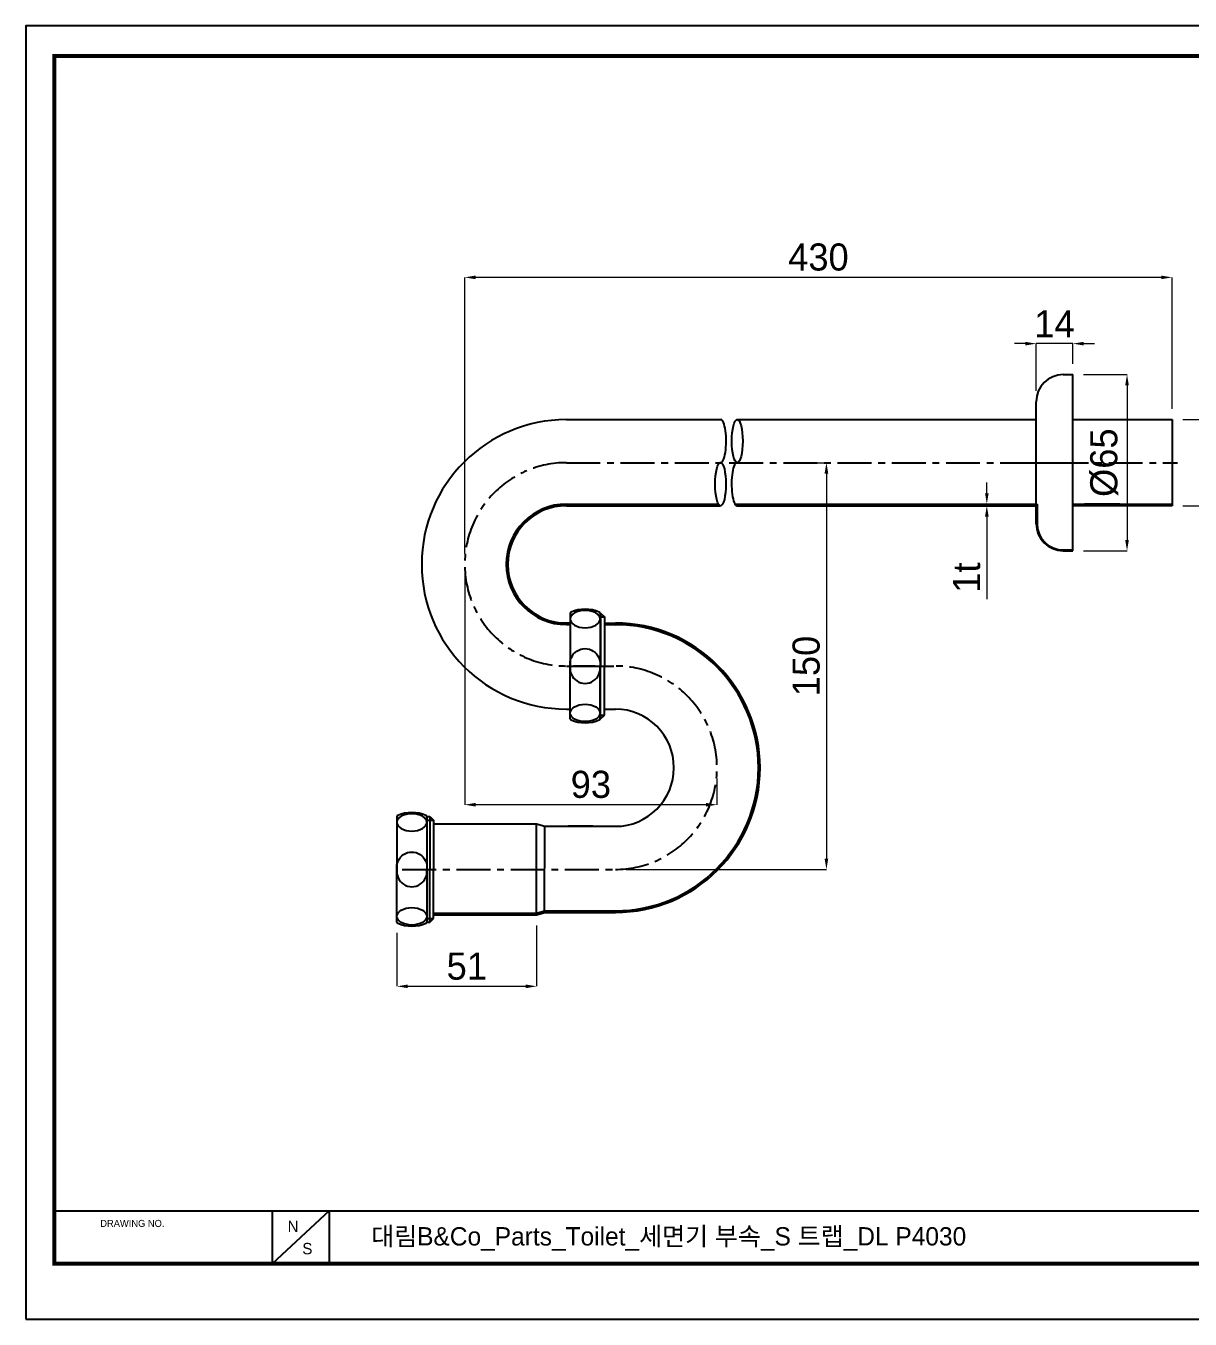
# Model space of a CAD drawing. Extents: x 0 to 651, y 0 to 477.
# Drawn here: x 0 to 429.4, y 0 to 477 of the extents above; entities that cross this region are included whole.
import ezdxf

# ---------------------------------------------------------------- set-up
doc = ezdxf.new("R2010")
doc.units = 0
doc.header["$LTSCALE"] = 10
doc.header["$MEASUREMENT"] = 0
doc.header["$PDMODE"] = 3
doc.header["$PDSIZE"] = -10
doc.linetypes.add('CENTER', pattern=[2, 1.25, -0.25, 0.25, -0.25])
doc.layers.get('0').update_dxf_attribs({"linetype": 'CONTINUOUS'})
doc.layers.get('DEFPOINTS').update_dxf_attribs({"linetype": 'CONTINUOUS'})
for name, color, linetype in [('Layer 1', 7, 'CONTINUOUS'), ('Layer1', 1, 'CENTER'), ('Layer3', 2, 'CONTINUOUS')]:
    doc.layers.add(name, color=color, linetype=linetype)
doc.styles.add('Daelim Dimension', font='')
doc.styles.get('Daelim Dimension').set_extended_font_data('나눔고딕')
doc.dimstyles.new('DEFAULT', dxfattribs={"dimscale": 2, "dimtxt": 2, "dimasz": 2, "dimexe": 0, "dimexo": 2, "dimgap": 1, "dimtad": 1, "dimdec": 0, "dimzin": 9, "dimdsep": 46, "dimtxsty": 'Daelim Dimension', "dimcen": 0.5, "dimclrd": 5, "dimclre": 5, "dimclrt": 256, "dimadec": 1, "dimazin": 0, "dimtfac": 1, "dimtdec": 0, "dimtix": 1, "dimtmove": 0, "dimatfit": 3, "dimfxl": 0, "dimtolj": 1, "dimtzin": 1, "dimlwd": 9, "dimlwe": 9, "dimarcsym": 0})

# ---------------------------------------------------------------- blocks, each defined once
blk = doc.blocks.new('*D1')
at = {"color": 5, "lineweight": 9, "ltscale": 0.5, "transparency": 16777216}
for p, q in [((188.35, 145.14), (188.35, 122.75)), ((136.85, 142.45), (136.85, 122.75)), ((140.85, 122.75), (184.35, 122.75))]:
    blk.add_line(p, q, dxfattribs=at)
at = {"color": 5, "ltscale": 0.5, "transparency": 16777216}
for points in [[(140.85, 123.42), (140.85, 122.08), (136.85, 122.75)], [(184.35, 123.42), (184.35, 122.08), (188.35, 122.75)]]:
    blk.add_solid(points, dxfattribs=at)
at = {"layer": 'DEFPOINTS', "color": 0, "ltscale": 0.5, "transparency": 16777216}
for p in [(188.35, 149.14), (136.85, 146.45), (188.35, 122.75)]:
    blk.add_point(p, dxfattribs=at)
at = {"color": 7, "ltscale": 0.5, "transparency": 16777216, "insert": (162.6, 130.14), "char_height": 10, "attachment_point": 5, "style": 'Daelim Dimension'}
blk.add_mtext('\\A1;51', dxfattribs=at)
blk = doc.blocks.new('*D2')
at = {"color": 5, "lineweight": 9, "ltscale": 0.5, "transparency": 16777216}
for p, q in [((283.14, 315.89), (295.23, 315.89)), ((295.23, 311.89), (295.23, 169.89)), ((221.4, 165.89), (295.23, 165.89))]:
    blk.add_line(p, q, dxfattribs=at)
at = {"color": 5, "ltscale": 0.5, "transparency": 16777216}
for points in [[(294.56, 311.89), (295.9, 311.89), (295.23, 315.89)], [(294.56, 169.89), (295.9, 169.89), (295.23, 165.89)]]:
    blk.add_solid(points, dxfattribs=at)
at = {"layer": 'DEFPOINTS', "color": 0, "ltscale": 0.5, "transparency": 16777216}
for p in [(279.14, 315.89), (217.4, 165.89), (295.23, 165.89)]:
    blk.add_point(p, dxfattribs=at)
at = {"color": 7, "ltscale": 0.5, "transparency": 16777216, "insert": (287.8, 240.89), "char_height": 10, "attachment_point": 5, "rotation": 90, "style": 'Daelim Dimension'}
blk.add_mtext('\\A1;150', dxfattribs=at)
blk = doc.blocks.new('*D3')
at = {"color": 5, "lineweight": 9, "ltscale": 0.5, "transparency": 16777216}
for p, q in [((161.85, 274.39), (161.85, 189.73)), ((254.87, 199.39), (254.87, 189.73)), ((250.87, 189.73), (165.85, 189.73))]:
    blk.add_line(p, q, dxfattribs=at)
at = {"color": 5, "ltscale": 0.5, "transparency": 16777216}
for points in [[(165.85, 190.4), (165.85, 189.06), (161.85, 189.73)], [(250.87, 190.4), (250.87, 189.06), (254.87, 189.73)]]:
    blk.add_solid(points, dxfattribs=at)
at = {"layer": 'DEFPOINTS', "color": 0, "ltscale": 0.5, "transparency": 16777216}
for p in [(161.85, 278.39), (254.87, 203.39), (161.85, 189.73)]:
    blk.add_point(p, dxfattribs=at)
at = {"color": 7, "ltscale": 0.5, "transparency": 16777216, "insert": (208.36, 197.18), "char_height": 10, "attachment_point": 5, "style": 'Daelim Dimension'}
blk.add_mtext('\\A1;93', dxfattribs=at)
blk = doc.blocks.new('*D4')
at = {"color": 5, "lineweight": 9, "ltscale": 0.5, "transparency": 16777216}
for p, q in [((161.85, 282.39), (161.85, 384.23)), ((418.72, 384.23), (165.85, 384.23)), ((422.72, 335.76), (422.72, 384.23))]:
    blk.add_line(p, q, dxfattribs=at)
at = {"color": 5, "ltscale": 0.5, "transparency": 16777216}
for points in [[(165.85, 384.9), (165.85, 383.57), (161.85, 384.23)], [(418.72, 384.9), (418.72, 383.57), (422.72, 384.23)]]:
    blk.add_solid(points, dxfattribs=at)
at = {"layer": 'DEFPOINTS', "color": 0, "ltscale": 0.5, "transparency": 16777216}
for p in [(161.85, 384.23), (422.72, 331.76), (161.85, 278.39)]:
    blk.add_point(p, dxfattribs=at)
at = {"color": 7, "ltscale": 0.5, "transparency": 16777216, "insert": (292.29, 391.68), "char_height": 10, "attachment_point": 5, "style": 'Daelim Dimension'}
blk.add_mtext('\\A1;430', dxfattribs=at)
blk = doc.blocks.new('*D5')
at = {"color": 5, "lineweight": 9, "ltscale": 0.5, "transparency": 16777216}
for p, q in [((368.59, 359.79), (364.59, 359.79)), ((372.59, 342.39), (372.59, 359.79)), ((386.09, 359.79), (372.59, 359.79)), ((386.09, 352.39), (386.09, 359.79)), ((390.09, 359.79), (394.09, 359.79))]:
    blk.add_line(p, q, dxfattribs=at)
at = {"color": 5, "ltscale": 0.5, "transparency": 16777216}
for points in [[(368.59, 360.45), (368.59, 359.12), (372.59, 359.79)], [(390.09, 360.45), (390.09, 359.12), (386.09, 359.79)]]:
    blk.add_solid(points, dxfattribs=at)
at = {"layer": 'DEFPOINTS', "color": 0, "ltscale": 0.5, "transparency": 16777216}
for p in [(372.59, 359.79), (386.09, 348.39), (372.59, 338.39)]:
    blk.add_point(p, dxfattribs=at)
at = {"color": 7, "ltscale": 0.5, "transparency": 16777216, "insert": (379.34, 367.12), "char_height": 10, "attachment_point": 5, "style": 'Daelim Dimension'}
blk.add_mtext('\\A1;14', dxfattribs=at)
blk = doc.blocks.new('*D6')
at = {"color": 5, "lineweight": 9, "ltscale": 0.5, "transparency": 16777216}
for p, q in [((390.09, 348.39), (406.09, 348.39)), ((406.09, 344.39), (406.09, 287.39)), ((390.09, 283.39), (406.09, 283.39))]:
    blk.add_line(p, q, dxfattribs=at)
at = {"color": 5, "ltscale": 0.5, "transparency": 16777216}
for points in [[(405.42, 344.39), (406.76, 344.39), (406.09, 348.39)], [(405.42, 287.39), (406.76, 287.39), (406.09, 283.39)]]:
    blk.add_solid(points, dxfattribs=at)
at = {"layer": 'DEFPOINTS', "color": 0, "ltscale": 0.5, "transparency": 16777216}
for p in [(386.09, 348.39), (386.09, 283.39), (406.09, 283.39)]:
    blk.add_point(p, dxfattribs=at)
at = {"color": 7, "ltscale": 0.5, "transparency": 16777216, "insert": (397.7, 315.89), "char_height": 10, "attachment_point": 5, "rotation": 90, "style": 'Daelim Dimension'}
blk.add_mtext('\\A1;%%C65', dxfattribs=at)
blk = doc.blocks.new('*D7')
at = {"color": 5, "lineweight": 9, "ltscale": 0.5, "transparency": 16777216}
for p, q in [((451.04, 335.76), (451.04, 339.76)), ((426.72, 331.76), (451.04, 331.76)), ((451.04, 331.76), (451.04, 300.01)), ((426.72, 300.01), (451.04, 300.01)), ((451.04, 296.01), (451.04, 292.01))]:
    blk.add_line(p, q, dxfattribs=at)
at = {"color": 5, "ltscale": 0.5, "transparency": 16777216}
for points in [[(450.37, 335.76), (451.71, 335.76), (451.04, 331.76)], [(450.37, 296.01), (451.71, 296.01), (451.04, 300.01)]]:
    blk.add_solid(points, dxfattribs=at)
at = {"layer": 'DEFPOINTS', "color": 0, "ltscale": 0.5, "transparency": 16777216}
for p in [(422.72, 331.76), (422.72, 300.01), (451.04, 300.01)]:
    blk.add_point(p, dxfattribs=at)
at = {"color": 7, "ltscale": 0.5, "transparency": 16777216, "insert": (442.65, 315.89), "char_height": 10, "attachment_point": 5, "rotation": 90, "style": 'Daelim Dimension'}
blk.add_mtext('\\A1;%%C31.75', dxfattribs=at)
blk = doc.blocks.new('*D0')
at = {"color": 5, "lineweight": 9, "ltscale": 0.5, "transparency": 16777216}
for p, q in [((354.39, 304.61), (354.39, 308.61)), ((358.39, 300.61), (354.39, 300.61)), ((354.39, 300.61), (354.39, 300.01)), ((358.39, 300.01), (354.39, 300.01)), ((354.39, 296.01), (354.39, 265.59))]:
    blk.add_line(p, q, dxfattribs=at)
at = {"color": 5, "ltscale": 0.5, "transparency": 16777216}
for points in [[(353.72, 304.61), (355.06, 304.61), (354.39, 300.61)], [(353.72, 296.01), (355.06, 296.01), (354.39, 300.01)]]:
    blk.add_solid(points, dxfattribs=at)
at = {"layer": 'DEFPOINTS', "color": 0, "ltscale": 0.5, "transparency": 16777216}
for p in [(354.39, 300.61), (354.39, 300.01), (354.39, 300.01)]:
    blk.add_point(p, dxfattribs=at)
at = {"color": 7, "ltscale": 0.5, "transparency": 16777216, "insert": (346.97, 273.48), "char_height": 10, "attachment_point": 5, "rotation": 90, "style": 'Daelim Dimension'}
blk.add_mtext('\\A1;1t', dxfattribs=at)

msp = doc.modelspace()

# ---------------------------------------------------------------- linework, layer by layer
for p, q in [((422.725, 331.763), (422.725, 300.013)), ((261.533, 300.613), (275.401, 300.613)), ((403.425, 300.613), (390.454, 300.613)), ((262.5, 300.013), (275.401, 300.013)), ((422.725, 300.013), (386.093, 300.013)), ((211.748, 260.388), (211.748, 240.888)), ((199.348, 256.763), (200.748, 256.763)), ((199.348, 256.763), (200.748, 256.763)), ((199.348, 256.163), (200.748, 256.163)), ((211.748, 221.388), (211.748, 240.888)), ((199.348, 225.013), (200.748, 225.013)), ((199.348, 225.013), (200.748, 225.013)), ((213.348, 225.013), (217.398, 225.013)), ((188.348, 149.739), (188.348, 182.639)), ((191.263, 150.613), (191.348, 181.763)), ((209.048, 181.763), (199.936, 181.763)), ((209.048, 150.013), (199.936, 150.013))]:
    msp.add_line(p, q)
at = {"color": 5}
msp.add_line((10.468, 39.967), (534.655, 39.967), dxfattribs=at)
at = {"color": 5, "ltscale": 40}
for p, q in [((90.819, 39.967), (90.819, 20.351)), ((90.819, 39.967), (90.819, 20.351)), ((111.813, 39.967), (90.819, 20.351)), ((111.813, 39.967), (90.819, 20.351)), ((111.813, 39.967), (111.813, 20.351)), ((111.813, 39.967), (111.813, 20.351))]:
    msp.add_line(p, q, dxfattribs=at)
at = {"ltscale": 0.5}
msp.add_line((10.468, 20.425), (10.468, 20.425), dxfattribs=at)
msp.add_lwpolyline([(0, 0), (651, 0), (651, 477), (0, 477)], close=True, dxfattribs=at)
at = {"color": 5, "linetype": 'ByBlock', "lineweight": 200, "const_width": 1.5}
msp.add_lwpolyline([(10.468, 20.425), (640.468, 20.425), (640.468, 465.925), (10.468, 465.925)], close=True, dxfattribs=at)
for radius in [53.375, 22.225, 21.625]:
    msp.add_arc((199.348, 278.388), radius, 90, 270)
for centre, major_axis, ratio, start_param, end_param in [((256.259, 323.826), (0, 7.938), 0.2519685, 3.0969381, 6.2831853), ((262.256, 307.959), (-0.046, 7.947), 0.2516506, -0.0691839, 3.1185183)]:
    msp.add_ellipse(centre, major_axis=major_axis, ratio=ratio, start_param=start_param, end_param=end_param)
for centre, major_axis, ratio in [((262.348, 323.826), (0, -7.938), 0.2519685), ((256.17, 307.959), (0, -7.945), 0.2517176)]:
    msp.add_ellipse(centre, major_axis=major_axis, ratio=ratio)
at = {"layer": 'Layer 1'}
for p, q in [((382.593, 348.388), (386.093, 348.388)), ((386.093, 300.013), (386.093, 348.388)), ((372.593, 300.013), (372.593, 338.388)), ((199.348, 331.763), (256.259, 331.763)), ((262.348, 331.763), (372.593, 331.763)), ((386.093, 331.763), (422.725, 331.763)), ((422.725, 331.763), (422.725, 300.013)), ((199.348, 300.613), (255.407, 300.613)), ((261.533, 300.613), (372.893, 300.613)), ((372.893, 300.613), (372.893, 293.388)), ((386.093, 300.613), (422.725, 300.613)), ((199.347, 300.013), (256.17, 300.013)), ((262.256, 300.013), (372.893, 300.013)), ((372.593, 293.388), (372.593, 300.013)), ((386.093, 283.388), (386.093, 300.013)), ((382.593, 283.688), (386.093, 283.688)), ((382.593, 283.388), (386.093, 283.388)), ((200.748, 260.322), (200.748, 240.888)), ((211.748, 260.388), (211.948, 260.388)), ((211.948, 260.388), (213.348, 258.988)), ((211.948, 260.388), (211.948, 240.888)), ((213.348, 258.988), (213.348, 240.888)), ((213.348, 256.763), (217.398, 256.738)), ((213.348, 256.163), (217.398, 256.138)), ((200.748, 221.454), (200.748, 240.888)), ((211.948, 221.388), (211.948, 240.888)), ((213.348, 222.788), (213.348, 240.888)), ((211.748, 221.388), (211.948, 221.388)), ((211.948, 221.388), (213.348, 222.788)), ((136.848, 185.322), (136.848, 165.888)), ((147.848, 185.387), (147.844, 146.54)), ((147.848, 185.387), (148.948, 185.387)), ((148.948, 185.387), (150.348, 183.987)), ((148.948, 185.387), (148.948, 165.888)), ((150.348, 183.987), (150.348, 165.888)), ((150.348, 182.639), (188.348, 182.639)), ((188.348, 182.639), (191.348, 181.763)), ((191.348, 181.763), (217.398, 181.763)), ((136.848, 146.454), (136.848, 165.888)), ((148.948, 146.389), (148.948, 165.888)), ((150.348, 147.789), (150.348, 165.888)), ((150.348, 149.739), (188.263, 149.739)), ((150.348, 149.139), (188.348, 149.139)), ((188.263, 149.739), (191.263, 150.613)), ((188.348, 149.139), (191.348, 150.013)), ((191.263, 150.613), (217.405, 150.613)), ((191.348, 150.013), (217.4, 150.013)), ((147.848, 146.389), (148.948, 146.389)), ((148.948, 146.389), (150.348, 147.789))]:
    msp.add_line(p, q, dxfattribs=at)
for centre, radius, start, end in [((382.593, 338.388), 10, 90, 180), ((382.593, 293.388), 10, 180, 270), ((382.593, 293.388), 9.7, 180, 270), ((201.248, 260.322), 0.5, 117.74747, 180), ((206.248, 248.531), 13.305, 66.84104, 113.15896), ((211.235, 260.307), 0.52, 9.01142, 61.71545), ((217.386, 203.376), 53.363, 270.01344, 89.98656), ((217.386, 203.376), 52.763, 270.01355, 89.98645), ((217.373, 203.388), 21.625, 270.06623, 89.93377), ((201.248, 221.454), 0.5, 180, 242.25253), ((206.248, 233.245), 13.305, 246.84104, 293.15896), ((211.235, 221.47), 0.52, 298.28446, 350.98858), ((142.348, 173.531), 13.305, 66.84104, 113.15896), ((137.348, 185.322), 0.5, 117.74747, 180), ((147.335, 185.307), 0.52, 9.01142, 61.71554), ((137.348, 146.454), 0.5, 180, 242.25253), ((142.348, 158.245), 13.305, 246.84104, 293.15896), ((147.335, 146.47), 0.52, 298.28455, 350.98858)]:
    msp.add_arc(centre, radius, start, end, dxfattribs=at)
at = {"layer": 'Layer 1', "extrusion": (0, 0, -1)}
for centre in [(206.248, 258.209), (142.348, 183.209)]:
    msp.add_ellipse(centre, major_axis=(5.5, 0), ratio=0.5821022, dxfattribs=at)
for centre in [(206.246, 241.729), (142.346, 166.729)]:
    msp.add_ellipse(centre, major_axis=(-3.933, -3.933), ratio=1, start_param=0.6335494, end_param=4.0788396, dxfattribs=at)
at = {"layer": 'Layer 1'}
for centre in [(206.246, 240.047), (142.346, 165.047)]:
    msp.add_ellipse(centre, major_axis=(-3.933, 3.933), ratio=1, start_param=0.6335494, end_param=4.0788396, dxfattribs=at)
for centre in [(206.248, 223.568), (142.348, 148.568)]:
    msp.add_ellipse(centre, major_axis=(5.5, 0), ratio=0.5821022, dxfattribs=at)
at = {"layer": 'Layer1'}
for p, q in [((199.348, 315.888), (424.725, 315.888)), ((370.593, 315.888), (388.093, 315.888)), ((199.348, 240.888), (205.848, 240.888)), ((199.348, 240.888), (213.748, 240.888)), ((199.348, 240.888), (205.848, 240.888)), ((199.348, 240.888), (213.748, 240.888)), ((209.901, 240.888), (201.901, 240.888)), ((209.901, 240.888), (201.901, 240.888)), ((204.348, 240.888), (217.398, 240.888)), ((138.792, 165.888), (217.398, 165.888))]:
    msp.add_line(p, q, dxfattribs=at)
for centre, start, end in [((199.348, 278.388), 90, 270), ((217.373, 203.388), 270.03825, 89.96175)]:
    msp.add_arc(centre, 37.5, start, end, dxfattribs=at)
at = {"layer": 'Layer3'}
for p, q in [((211.948, 258.988), (213.348, 258.988)), ((211.948, 222.788), (213.348, 222.788)), ((147.848, 183.987), (150.348, 183.987)), ((147.848, 147.789), (150.348, 147.789))]:
    msp.add_line(p, q, dxfattribs=at)

# ---------------------------------------------------------------- texts
at = {"color": 5, "ltscale": 40, "style": 'Daelim Dimension'}
msp.add_text('DRAWING NO.', height=2.56901, dxfattribs=at).set_placement((27.441, 34.032))
at = {"char_height": 4.204, "width": 5.86731, "attachment_point": 1, "style": 'Daelim Dimension'}
for s, insert in [('N', (96.529, 36.289)), ('S', (101.935, 28.112))]:
    msp.add_mtext(s, dxfattribs=dict(at, insert=insert))
at = {"color": 2, "insert": (127.34, 33.921), "char_height": 6.75663, "width": 329.48408, "attachment_point": 1, "style": 'Daelim Dimension'}
msp.add_mtext('대림B&Co_Parts_Toilet_세면기 부속_S 트랩_DL P4030', dxfattribs=at)

# ---------------------------------------------------------------- dimensions: what is measured, and where the dimension line sits
at = {"ltscale": 0.5}
dim = msp.add_linear_dim(base=(161.848, 384.234), p1=(422.725, 331.763), p2=(161.848, 278.388), text='430', dimstyle='DEFAULT', override={"dimtxt": 5, "dimclrd": 5, "dimclre": 5, "dimclrt": 7}, dxfattribs=at)
dim.commit()
dim.dimension.update_dxf_attribs({"geometry": '*D4', "text_midpoint": (292.287, 391.684)})
for base, p1, p2, picture, middle in [((372.593292236, 359.786582947), (386.093292236, 348.388160706), (372.593292236, 338.388160706), '*D5', (379.343292236, 367.12277751)), ((161.848, 189.731), (254.873, 203.388), (161.848, 278.388), '*D3', (208.361, 197.182)), ((188.34843, 122.75162), (136.84844, 146.45307), (188.34843, 149.13944), '*D1', (162.59844, 130.13788))]:
    dim = msp.add_linear_dim(base=base, p1=p1, p2=p2, dimstyle='DEFAULT', override={"dimtxt": 5, "dimclrd": 5, "dimclre": 5, "dimclrt": 7}, dxfattribs=at)
    dim.commit()
    dim.dimension.update_dxf_attribs({"geometry": picture, "text_midpoint": middle})
for base, p1, p2, override, picture, middle in [((406.089, 283.388), (386.093, 348.388), (386.093, 283.388), {"dimtxt": 5, "dimclrd": 5, "dimclre": 5, "dimclrt": 7}, '*D6', (397.701, 315.888)), ((451.041, 300.013), (422.725, 331.763), (422.725, 300.013), {"dimtxt": 5, "dimdec": 2, "dimclrd": 5, "dimclre": 5, "dimclrt": 7}, '*D7', (442.653, 315.888))]:
    dim = msp.add_linear_dim(base=base, p1=p1, p2=p2, angle=90, text='%%C<>', dimstyle='DEFAULT', override=override, dxfattribs=at)
    dim.commit()
    dim.dimension.update_dxf_attribs({"geometry": picture, "text_midpoint": middle})
dim = msp.add_linear_dim(base=(295.23, 165.888), p1=(279.144, 315.888), p2=(217.398, 165.888), angle=90, dimstyle='DEFAULT', override={"dimtxt": 5, "dimclrd": 5, "dimclre": 5, "dimclrt": 7}, dxfattribs=at)
dim.commit()
dim.dimension.update_dxf_attribs({"geometry": '*D2', "text_midpoint": (287.801, 240.888)})
dim = msp.add_linear_dim(base=(354.391, 300.013), p1=(354.391, 300.613), p2=(354.391, 300.013), angle=90, text='<>t', dimstyle='DEFAULT', override={"dimtxt": 5, "dimclrd": 5, "dimclre": 5, "dimclrt": 7}, dxfattribs=at)
dim.commit()
dim.dimension.update_dxf_attribs({"geometry": '*D0', "text_midpoint": (354.391, 273.481), "dimtype": 128})

doc.saveas('drawing.dxf')
